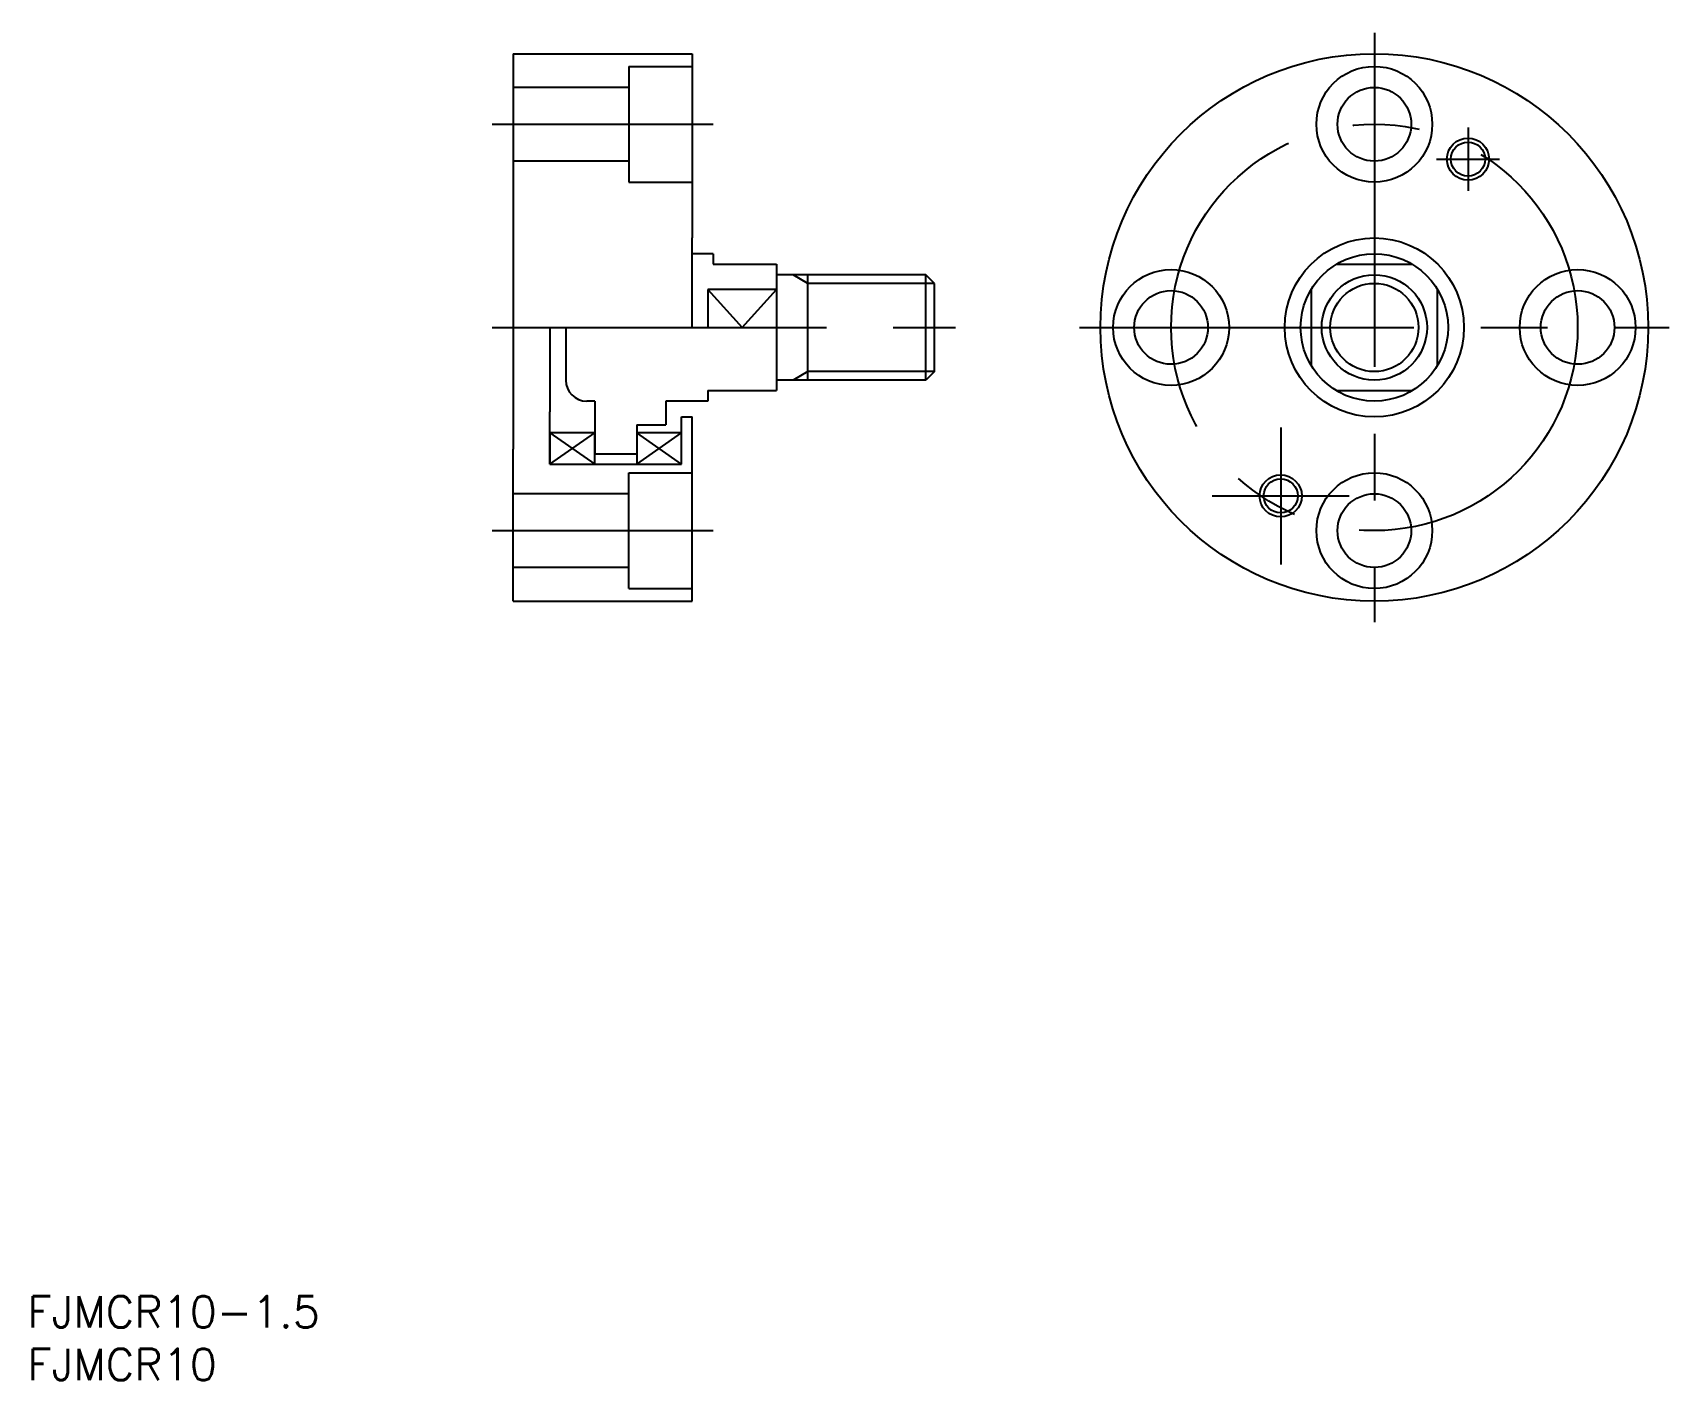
# Model space of a CAD drawing. Header units: millimetres. Extents: x 48 to 203, y 6 to 134.
import ezdxf
from ezdxf.enums import TextEntityAlignment as Align

# ---------------------------------------------------------------- set-up
doc = ezdxf.new("R2010")
doc.units = ezdxf.units.MM
doc.linetypes.add('CENTER', pattern=[50.8, 31.75, -6.35, 6.35, -6.35])
doc.linetypes.add('DASHED', pattern=[19.05, 12.7, -6.35])
doc.layers.add('CENTER', color=1, linetype='CENTER')
doc.styles.get("Standard").update_dxf_attribs({"font": 'txt.shx', "bigfont": 'bigfont.shx'})

msp = doc.modelspace()

# ---------------------------------------------------------------- linework, layer by layer
at = {"color": 7, "linetype": 'Continuous', "lineweight": -3}
for p, q in [((93.46, 132.21), (110.46, 132.21)), ((93.46, 132.21), (93.46, 112.06)), ((110.46, 132.21), (110.46, 114.71)), ((110.46, 106.21), (110.46, 114.71)), ((93.46, 112.06), (93.46, 94.66)), ((112.46, 113.21), (110.46, 113.21)), ((112.46, 113.21), (112.46, 112.21)), ((112.46, 112.21), (118.46, 112.21)), ((118.46, 112.21), (118.46, 106.21)), ((171.62, 112.21), (178.83, 112.21)), ((132.65, 111.21), (118.46, 111.21)), ((121.46, 101.21), (121.46, 111.21)), ((133.46, 110.39), (132.65, 111.21)), ((132.65, 101.21), (132.65, 111.21)), ((133.46, 102.02), (133.46, 110.39)), ((111.96, 109.81), (111.96, 106.21)), ((111.96, 109.81), (115.21, 106.21)), ((118.46, 109.81), (111.96, 109.81)), ((115.21, 106.21), (118.46, 109.81)), ((169.23, 109.81), (169.23, 102.6)), ((181.23, 102.6), (181.23, 109.81)), ((96.96, 106.21), (96.96, 98.21)), ((98.46, 106.21), (98.46, 101.21)), ((118.46, 106.21), (118.46, 100.21)), ((132.65, 101.21), (118.46, 101.21)), ((133.46, 102.02), (132.65, 101.21)), ((111.96, 100.21), (111.96, 99.21)), ((111.96, 100.21), (118.46, 100.21)), ((171.62, 100.21), (178.83, 100.21)), ((96.96, 93.21), (96.96, 98.21)), ((101.21, 99.21), (100.46, 99.21)), ((101.21, 99.21), (101.21, 94.21)), ((107.96, 99.21), (107.96, 96.96)), ((111.96, 99.21), (107.96, 99.21)), ((105.21, 96.96), (107.96, 96.96)), ((105.21, 96.96), (105.21, 94.21)), ((109.46, 97.71), (110.46, 97.71)), ((109.46, 93.21), (109.46, 97.71)), ((110.46, 80.21), (110.46, 97.71)), ((96.96, 96.21), (96.96, 93.21)), ((101.21, 96.21), (96.96, 96.21)), ((96.96, 96.21), (101.21, 93.21)), ((96.96, 93.21), (101.21, 96.21)), ((101.21, 93.21), (101.21, 96.21)), ((105.21, 96.21), (105.21, 93.21)), ((109.46, 93.21), (105.21, 96.21)), ((105.21, 93.21), (109.46, 96.21)), ((109.46, 96.21), (105.21, 96.21)), ((109.46, 93.21), (109.46, 96.21)), ((93.46, 80.21), (93.46, 94.66)), ((101.21, 94.21), (105.21, 94.21)), ((96.96, 93.21), (101.21, 93.21)), ((96.96, 93.21), (109.46, 93.21)), ((105.21, 93.21), (109.46, 93.21)), ((93.46, 80.21), (110.46, 80.21))]:
    msp.add_line(p, q, dxfattribs=at)
at = {"color": 3, "linetype": 'DASHED', "lineweight": -3}
for p, q in [((104.46, 131.01), (104.46, 120.01)), ((104.46, 131.01), (110.46, 131.01)), ((104.46, 129.01), (93.46, 129.01)), ((104.46, 122.01), (93.46, 122.01)), ((104.46, 120.01), (110.46, 120.01)), ((104.46, 92.41), (110.46, 92.41)), ((104.46, 81.41), (104.46, 92.41)), ((104.46, 90.41), (93.46, 90.41)), ((104.46, 83.41), (93.46, 83.41)), ((104.46, 81.41), (110.46, 81.41))]:
    msp.add_line(p, q, dxfattribs=at)
at = {"color": 3, "linetype": 'Continuous', "lineweight": -2}
for p, q in [((121.46, 110.39), (120.05, 111.21)), ((133.46, 110.39), (121.46, 110.39)), ((121.46, 102.02), (120.05, 101.21)), ((133.46, 102.02), (121.46, 102.02))]:
    msp.add_line(p, q, dxfattribs=at)
at = {"color": 7, "linetype": 'Continuous', "lineweight": -3}
for centre, radius in [((175.23, 106.21), 26), ((175.23, 125.51), 5.5), ((175.23, 125.51), 3.5), ((184.12, 122.2), 1.62), ((175.23, 106.21), 8.5), ((175.23, 106.21), 7), ((155.93, 106.21), 5.5), ((175.23, 106.21), 5), ((194.53, 106.21), 5.5), ((155.93, 106.21), 3.5), ((194.53, 106.21), 3.5), ((166.34, 90.21), 1.62), ((175.23, 86.91), 5.5), ((175.23, 86.91), 3.5)]:
    msp.add_circle(centre, radius, dxfattribs=at)
at = {"color": 3, "linetype": 'Continuous', "lineweight": -2}
for centre, radius in [((184.12, 122.2), 2), ((175.23, 106.21), 4.19), ((166.34, 90.21), 2)]:
    msp.add_circle(centre, radius, dxfattribs=at)
at = {"color": 7, "linetype": 'Continuous', "lineweight": -3}
msp.add_arc((100.46, 101.21), 2, 180, 270, dxfattribs=at)
at = {"layer": 'CENTER', "color": 1, "linetype": 'CENTER', "lineweight": -3}
for p, q in [((175.23, 134.21), (175.23, 78.21)), ((91.46, 125.51), (112.46, 125.51)), ((184.12, 125.2), (184.12, 119.2)), ((181.12, 122.2), (187.12, 122.2)), ((91.46, 106.21), (135.46, 106.21)), ((147.23, 106.21), (203.23, 106.21)), ((166.34, 96.71), (166.34, 83.71)), ((159.84, 90.21), (172.84, 90.21)), ((91.46, 86.91), (112.46, 86.91))]:
    msp.add_line(p, q, dxfattribs=at)
msp.add_circle((175.23, 106.21), 19.3, dxfattribs=at)

# ---------------------------------------------------------------- texts
at = {"color": 7, "linetype": 'Continuous', "lineweight": -3}
for s, p in [('FJMCR10-1.5', (47.34, 12.71)), ('FJMCR10', (47.34, 7.71))]:
    msp.add_text(s, height=3, dxfattribs=at).set_placement(p, align=Align.MIDDLE_LEFT)

doc.saveas('drawing.dxf')
